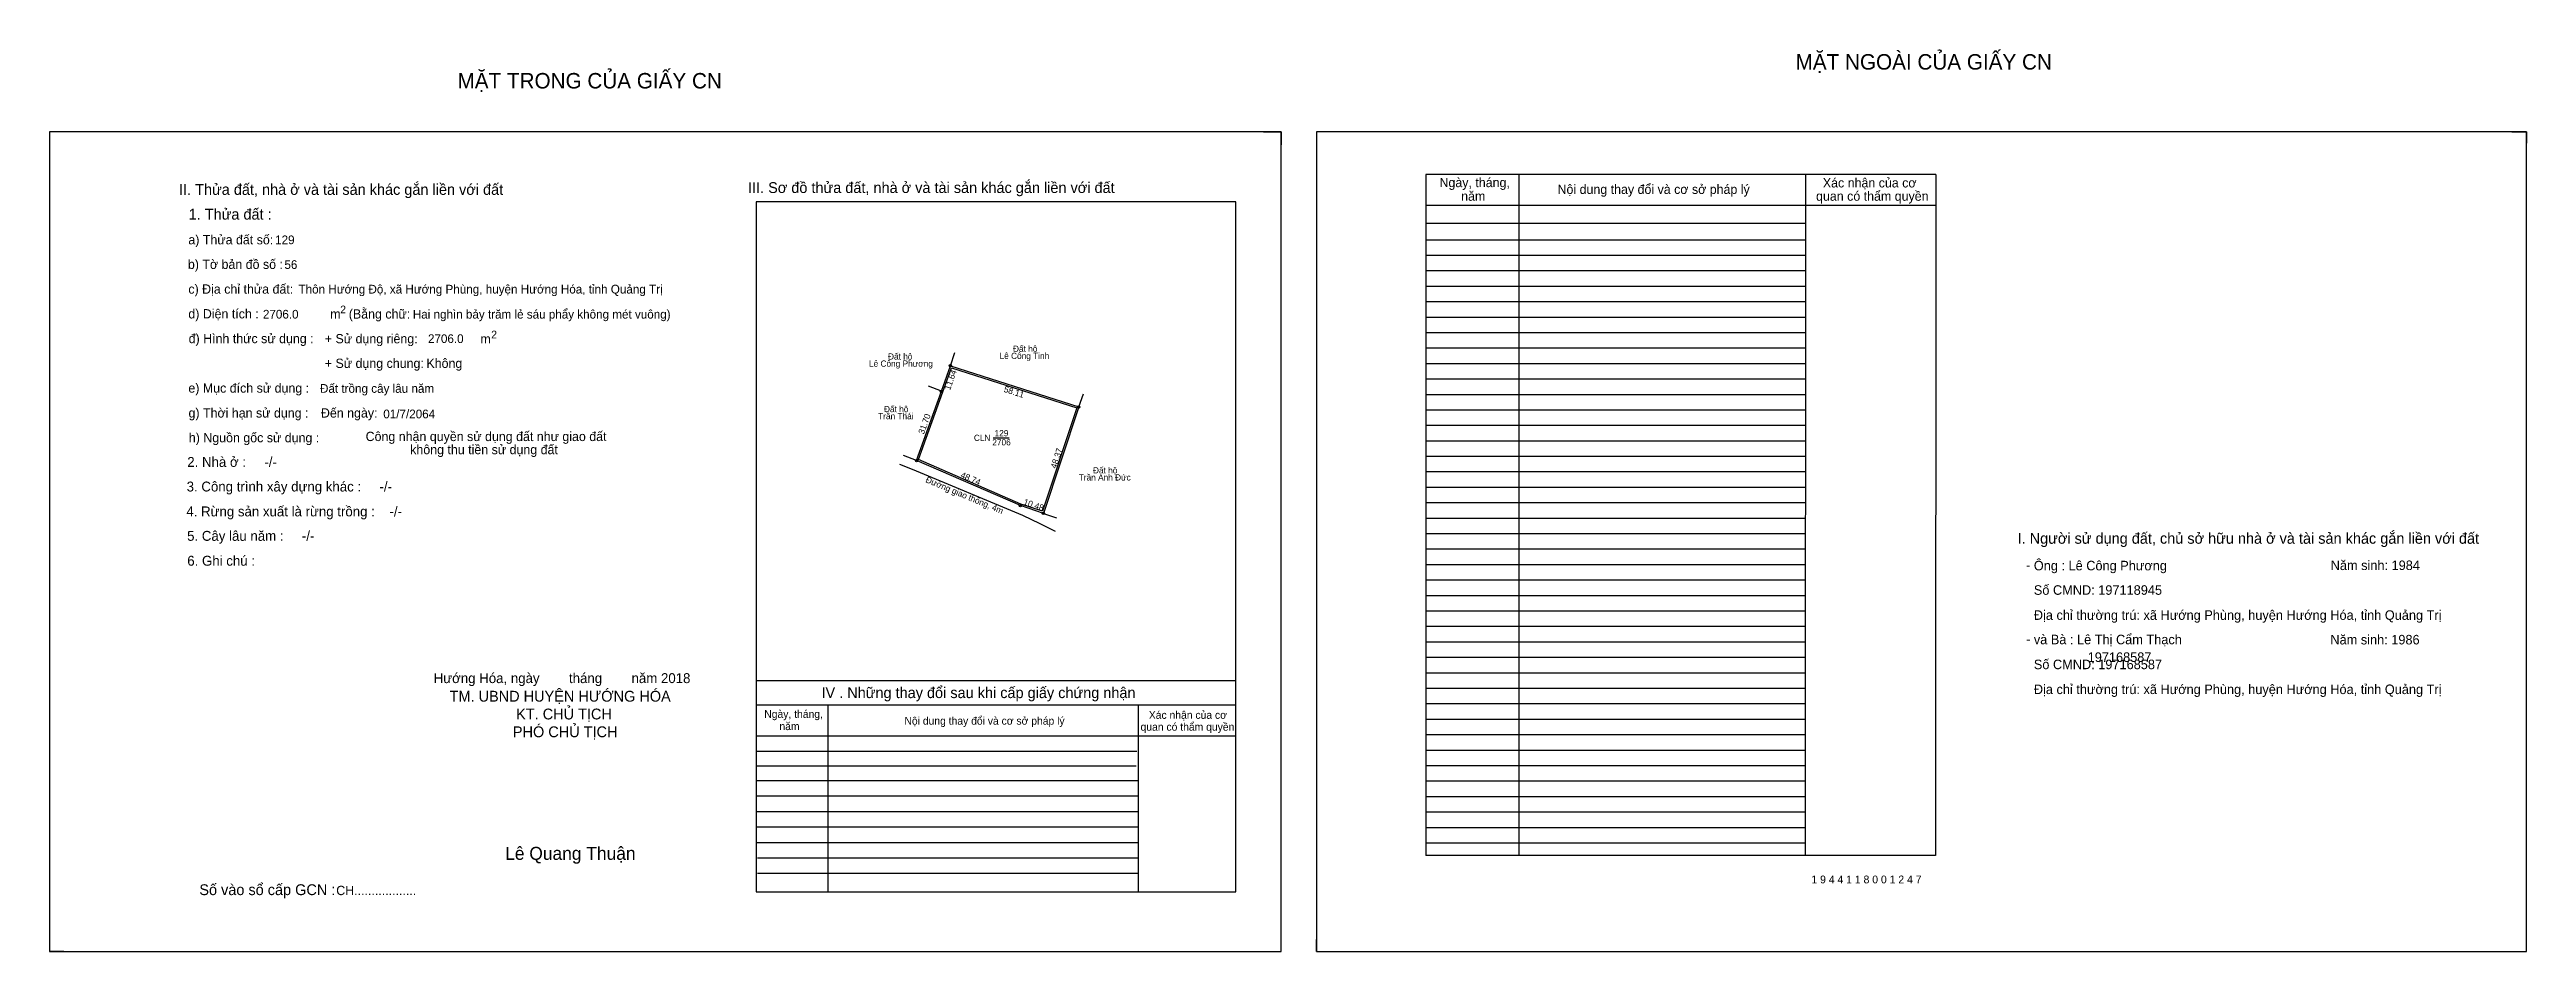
# Model space of a CAD drawing. Extents: x 533930 to 535531, y 1848206 to 1848789.
import ezdxf

# ---------------------------------------------------------------- set-up
doc = ezdxf.new("R2010")
doc.units = 0
for name, color, linetype in [('Default', 7, 'Continuous'), ('Level 10', 7, 'Continuous'), ('Level 11', 7, 'Continuous'), ('Level 13', 7, 'Continuous'), ('Level 27', 7, 'Continuous'), ('Level 36', 7, 'Continuous'), ('Level 4', 7, 'Continuous'), ('Level 49', 7, 'Continuous'), ('Level 5', 7, 'Continuous'), ('Level 55', 7, 'Continuous'), ('Level 6', 7, 'Continuous'), ('Level 7', 7, 'Continuous'), ('Level 8', 7, 'Continuous'), ('Level 9', 7, 'Continuous')]:
    doc.layers.add(name, color=color, linetype=linetype)

msp = doc.modelspace()

# ---------------------------------------------------------------- linework, layer by layer
at = {"layer": 'Level 10'}
for p, q in [((534714.9, 1848735.7), (534726.2, 1848735.7)), ((534726.2, 1848735.7), (534726.2, 1848727.3)), ((535521.7, 1848735.7), (535531.3, 1848735.7)), ((535531.3, 1848735.7), (535531.3, 1848728.3)), ((534559, 1848487.7), (534570.3, 1848482.3)), ((534570.3, 1848482.3), (534580.2, 1848477.5)), ((533930.1, 1848213.5), (533930.1, 1848205.7)), ((533939.3, 1848205.7), (533930.1, 1848205.7)), ((534749, 1848205.7), (534749, 1848213.5)), ((534749, 1848205.7), (534756.1, 1848205.7))]:
    msp.add_line(p, q, dxfattribs=at)
for points in [[(533930.1, 1848205.7), (534726.2, 1848205.7), (534726.2, 1848735.7), (533930.1, 1848735.7)], [(534749, 1848205.7), (535531.3, 1848205.7), (535531.3, 1848735.7), (534749, 1848735.7)], [(534506.6, 1848567.9), (534512.4, 1848584.4), (534595.4, 1848557.8), (534572.5, 1848488.9), (534557.7, 1848494), (534490.6, 1848523.1)], [(534507.6, 1848567.6), (534513.1, 1848583.1), (534594.1, 1848557.1), (534571.9, 1848490.3), (534558, 1848495), (534491.9, 1848523.7)]]:
    msp.add_lwpolyline(points, close=True, dxfattribs=at)
msp.add_lwpolyline([(534479.5, 1848520.7), (534487.7, 1848517.5), (534559, 1848487.7)], dxfattribs=at)
at = {"layer": 'Level 11'}
for centre in [(534512.4, 1848584.4), (534506.6, 1848567.9), (534506.6, 1848567.9), (534595.4, 1848557.8), (534490.6, 1848523.1), (534557.7, 1848494), (534572.5, 1848488.9)]:
    msp.add_circle(centre, 0.75, dxfattribs=at)
at = {"layer": 'Level 27'}
for p, q in [((534512.4, 1848584.4), (534515.2, 1848593)), ((534506.6, 1848567.9), (534498.3, 1848571.3)), ((534595.4, 1848557.8), (534598.4, 1848566.3)), ((534490.6, 1848523.1), (534482.2, 1848526.4)), ((534572.5, 1848488.9), (534581.1, 1848486.1))]:
    msp.add_line(p, q, dxfattribs=at)
at = {"layer": 'Level 7'}
for p, q in [((535065, 1848665.7), (534819.8, 1848665.7)), ((535065, 1848655.7), (534819.8, 1848655.7)), ((535065, 1848645.7), (534819.8, 1848645.7)), ((535065, 1848635.7), (534819.8, 1848635.7)), ((535065, 1848625.7), (534819.8, 1848625.7)), ((535065, 1848615.7), (534819.8, 1848615.7)), ((535065, 1848605.7), (534819.8, 1848605.7)), ((535065, 1848595.7), (534819.8, 1848595.7)), ((535065, 1848585.7), (534819.8, 1848585.7)), ((535065, 1848575.7), (534819.8, 1848575.7)), ((535065, 1848565.7), (534819.8, 1848565.7)), ((535065, 1848555.7), (534819.8, 1848555.7)), ((535065, 1848545.7), (534819.8, 1848545.7)), ((535065, 1848535.7), (534819.8, 1848535.7)), ((535065, 1848525.7), (534819.8, 1848525.7)), ((535065, 1848515.7), (534819.8, 1848515.7)), ((535065, 1848505.7), (534819.8, 1848505.7)), ((535065, 1848495.7), (534819.8, 1848495.7)), ((535065, 1848485.7), (534819.8, 1848485.7)), ((535065, 1848475.7), (534819.8, 1848475.7)), ((535065, 1848465.7), (534819.8, 1848465.7)), ((535065, 1848455.7), (534819.8, 1848455.7)), ((535065, 1848445.7), (534819.8, 1848445.7)), ((535065, 1848435.7), (534819.8, 1848435.7)), ((535065, 1848425.7), (534819.8, 1848425.7)), ((535065, 1848415.7), (534819.8, 1848415.7)), ((535065, 1848405.7), (534819.8, 1848405.7)), ((535065, 1848395.7), (534819.8, 1848395.7)), ((535065, 1848385.7), (534819.8, 1848385.7)), ((535065, 1848375.7), (534819.8, 1848375.7)), ((535065, 1848365.7), (534819.8, 1848365.7)), ((535065, 1848355.7), (534819.8, 1848355.7)), ((535065, 1848345.7), (534819.8, 1848345.7)), ((534633, 1848335), (534386.9, 1848335)), ((535065, 1848335.7), (534819.8, 1848335.7)), ((534632.5, 1848325.5), (534386.9, 1848325.5)), ((534633.8, 1848316), (534386.9, 1848316)), ((535065, 1848325.7), (534819.8, 1848325.7)), ((535065, 1848315.7), (534819.8, 1848315.7)), ((534633.8, 1848306), (534386.9, 1848306)), ((535065, 1848305.7), (534819.8, 1848305.7)), ((534633.8, 1848296), (534386.9, 1848296)), ((534633.8, 1848286), (534386.9, 1848286)), ((535065, 1848295.7), (534819.8, 1848295.7)), ((535065, 1848285.7), (534819.8, 1848285.7)), ((534633.8, 1848276), (534386.9, 1848276)), ((534633.8, 1848266), (534387.7, 1848266)), ((535065, 1848275.7), (534819.8, 1848275.7)), ((534633.8, 1848256), (534387.7, 1848256))]:
    msp.add_line(p, q, dxfattribs=at)
at = {"layer": 'Level 8'}
for p, q in [((535149.4, 1848708.1), (534819.8, 1848708.1)), ((534819.8, 1848708.1), (534819.8, 1848267.7)), ((534879.8, 1848708.1), (534879.8, 1848267.7)), ((535065.2, 1848707.9), (535065, 1848267.7)), ((535149.4, 1848708.1), (535149.3, 1848267.7)), ((534696.9, 1848690.3), (534386.9, 1848690.3)), ((534386.9, 1848690.3), (534386.9, 1848244.3)), ((534696.9, 1848244.3), (534696.9, 1848690.3)), ((535149.4, 1848688.1), (534819.8, 1848688.1)), ((535065, 1848676.4), (534819.8, 1848676.4)), ((534696.9, 1848380.7), (534386.9, 1848380.7)), ((534696.9, 1848364.9), (534386.9, 1848364.9)), ((534433.1, 1848364.9), (534433.1, 1848244.3)), ((534633.8, 1848364.9), (534633.8, 1848244.3)), ((534696.9, 1848344.9), (534386.9, 1848344.9)), ((535149.3, 1848267.7), (534819.8, 1848267.7)), ((534386.9, 1848244.3), (534696.9, 1848244.3))]:
    msp.add_line(p, q, dxfattribs=at)
at = {"layer": 'Level 9'}
msp.add_line((534540.1, 1848537.8), (534550.5, 1848537.8), dxfattribs=at)

# ---------------------------------------------------------------- texts
at = {"layer": 'Default'}
for s, p in [('e) Mục đích sử dụng :', (534019.8, 1848567)), ('g) Thời hạn sử dụng :', (534019.9, 1848550.9)), ('Đến ngày:', (534105.5, 1848550.9)), ('h) Nguồn gốc sử dụng :', (534020.1, 1848534.9)), ('Công nhận quyền sử dụng đất như giao đất', (534134.4, 1848535.7)), ('không thu tiền sử dụng đất', (534163.2, 1848527.2))]:
    msp.add_text(s, height=6, dxfattribs=at).set_placement(p)
at = {"layer": 'Level 13'}
for s, p in [('CLN', (534527.6, 1848535.8)), ('129', (534541, 1848538.8)), ('2706', (534539.5, 1848532.9))]:
    msp.add_text(s, height=4, dxfattribs=at).set_placement(p)
at = {"layer": 'Level 36'}
for s, p in [('Lê Công Phương', (534459.8, 1848583.8)), ('Đất hộ', (534472.1, 1848588.4)), ('Lê Công Tinh', (534544.2, 1848588.8)), ('Đất hộ', (534552.9, 1848593.4)), ('Trần Thái', (534465.7, 1848549.8)), ('Đất hộ', (534469.5, 1848554.4)), ('Trần Anh Đức', (534595.4, 1848510.2)), ('Đất hộ', (534604.6, 1848514.8))]:
    msp.add_text(s, height=4, dxfattribs=at).set_placement(p)
at = {"layer": 'Level 4'}
msp.add_text('197168587', height=6.16, dxfattribs=at).set_placement((535247.6, 1848392.9))
at = {"layer": 'Level 49'}
for s, rotation, p in [('11.64', 70.631, (534512.2, 1848568.3)), ('58.11', 342.2448, (534546.6, 1848567.6)), ('31.70', 70.3474, (534495.3, 1848539.8)), ('48.37', 71.6362, (534580.8, 1848517.6)), ('48.74', 336.4911, (534518.6, 1848512.3)), ('10.48', 341.3058, (534559.3, 1848494.7))]:
    msp.add_text(s, height=4, rotation=rotation, dxfattribs=at).set_placement(p)
at = {"layer": 'Level 5'}
msp.add_text('Đường giao thông, 4m', height=4, rotation=337.3006, dxfattribs=at).set_placement((534496, 1848509.2))
at = {"layer": 'Level 55'}
for s, height, p in [('104', 0.165, (534512.2, 1848584.2)), ('105', 0.165, (534512.2, 1848584.2)), ('104', 0.165, (534512.2, 1848584.2)), ('1', 0.6, (534512.2, 1848584.4)), ('6', 0.6, (534506.4, 1848567.9)), ('104', 0.165, (534506.4, 1848567.8)), ('104', 0.165, (534506.4, 1848567.8)), ('0', 0.165, (534506.6, 1848567.8)), ('0', 0.165, (534506.6, 1848567.8)), ('2', 0.6, (534595.2, 1848557.8)), ('255', 0.165, (534595.2, 1848557.7)), ('105', 0.165, (534595.2, 1848557.7)), ('5', 0.6, (534490.4, 1848523.1)), ('0', 0.165, (534490.6, 1848523)), ('0', 0.165, (534490.6, 1848523)), ('0', 0.165, (534490.6, 1848523)), ('4', 0.6, (534557.4, 1848494)), ('0', 0.165, (534557.6, 1848493.8)), ('3', 0.6, (534572.4, 1848488.9)), ('255', 0.165, (534572.4, 1848488.8)), ('0', 0.165, (534572.5, 1848488.8))]:
    msp.add_text(s, height=height, dxfattribs=at).set_placement(p)
at = {"layer": 'Level 6'}
for s, height, p in [('129', 5.63, (534075.9, 1848663)), ('56', 5.63, (534081.9, 1848647)), ('Thôn Hướng Độ, xã Hướng Phùng, huyện Hướng Hóa, tỉnh Quảng Trị', 5.64, (534091, 1848631.1)), ('2706.0', 5.63, (534068, 1848614.9)), ('Hai nghìn bảy trăm lẻ sáu phẩy không mét vuông)', 5.632, (534164.9, 1848614.9)), ('2706.0', 5.63, (534174.7, 1848599.1)), ('Đất trồng cây lâu năm', 5.64, (534104.9, 1848566.9)), ('01/7/2064', 5.64, (534145.8, 1848550.4)), ('Ông : Lê Công Phương', 6.16, (535212.8, 1848452.1)), ('Năm sinh: 1984', 6.16, (535404.7, 1848452.3)), ('Số CMND: 197118945', 6.16, (535212.8, 1848436.3)), ('Địa chỉ thường trú: xã Hướng Phùng, huyện Hướng Hóa, tỉnh Quảng Trị', 6.16, (535212.8, 1848420.1)), ('và Bà : Lê Thị Cẩm Thạch', 6.16, (535212.8, 1848404.3)), ('Năm sinh: 1986', 6.16, (535404.5, 1848404.2)), ('Số CMND: 197168587', 6.16, (535212.8, 1848388.2)), ('Địa chỉ thường trú: xã Hướng Phùng, huyện Hướng Hóa, tỉnh Quảng Trị', 6.16, (535212.8, 1848372.1)), ('1 9 4 4 1 1 8 0 0 1 2 4 7', 5.04, (535069, 1848249.7))]:
    msp.add_text(s, height=height, dxfattribs=at).set_placement(p)
at = {"layer": 'Level 7'}
for s, height, p in [('MẶT NGOÀI CỦA GIẤY CN', 10, (535058.8, 1848775.9)), ('MẶT TRONG CỦA GIẤY CN', 10, (534193.8, 1848763.7)), ('II. Thửa đất, nhà ở và tài sản khác gắn liền với đất', 7, (534013.8, 1848694.9)), ('III. Sơ đồ thửa đất, nhà ở và tài sản khác gắn liền với đất', 7, (534381.6, 1848696.1)), ('Ngày, tháng,', 6, (534828.6, 1848699.9)), ('năm', 6, (534842.6, 1848691.1)), ('Nội dung thay đổi và cơ sở pháp lý', 6, (534904.9, 1848695.5)), (' quan có thẩm quyền', 6, (535069.8, 1848691.1)), ('Xác nhận của cơ', 6, (535076.4, 1848699.7)), ('1. Thửa đất :', 7, (534020, 1848678.9)), ('a) Thửa đất số:', 6, (534019.8, 1848662.9)), ('b) Tờ bản đồ số :', 6, (534019.5, 1848647)), ('c) Địa chỉ thửa đất:', 6, (534019.8, 1848631)), ('d) Diện tích :', 6, (534019.8, 1848615)), ('m', 6, (534111.5, 1848614.9)), ('2', 5, (534118, 1848618.3)), ('(Bằng chữ:', 6, (534123.5, 1848614.9)), ('đ) Hình thức sử dụng :', 6, (534020, 1848599)), ('+ Sử dụng riêng:', 6, (534108, 1848598.9)), ('m', 6, (534208.6, 1848598.8)), ('2', 5, (534215.6, 1848602.1)), ('+ Sử dụng chung:', 6, (534108, 1848583)), ('Không', 6, (534173.7, 1848583)), ('2. Nhà ở :     -/-', 6.4, (534019.1, 1848519)), ('3. Công trình xây dựng khác :     -/-', 6.4, (534018.7, 1848503.1)), ('4. Rừng sản xuất là rừng trồng :    -/-', 6.4, (534018.5, 1848487)), ('5. Cây lâu năm :     -/-', 6.4, (534019, 1848471.2)), ('I. Người sử dụng đất, chủ sở hữu nhà ở và tài sản khác gắn liền với đất', 7, (535202.3, 1848469.3)), ('6. Ghi chú :', 6.4, (534019.1, 1848455.1)), ('-', 6.4, (535207.7, 1848452.3)), ('-', 6.4, (535207.8, 1848404.5)), ('Hướng Hóa, ngày        tháng        năm 2018', 6.4, (534178.4, 1848379.2)), ('IV . Những thay đổi sau khi cấp giấy chứng nhận', 7, (534429.1, 1848369.5)), ('TM. UBND HUYỆN HƯỚNG HÓA', 7, (534188.7, 1848367.2)), ('KT. CHỦ TỊCH', 7, (534231.7, 1848355.7)), ('Ngày, tháng,', 5, (534392.1, 1848356.7)), ('Xác nhận của cơ', 5, (534640.7, 1848356.1)), ('PHÓ CHỦ TỊCH', 7, (534229.6, 1848344.2)), ('năm', 5, (534401.9, 1848348.8)), ('Nội dung thay đổi và cơ sở pháp lý', 5, (534482.7, 1848352.3)), (' quan có thẩm quyền', 5, (534633.5, 1848348.4)), ('Lê Quang Thuận', 8.4, (534224.6, 1848264.9)), ('Số vào sổ cấp GCN :', 7, (534026.9, 1848242.1)), ('CH..................', 6, (534115.4, 1848242.1))]:
    msp.add_text(s, height=height, dxfattribs=at).set_placement(p)

doc.saveas('drawing.dxf')
